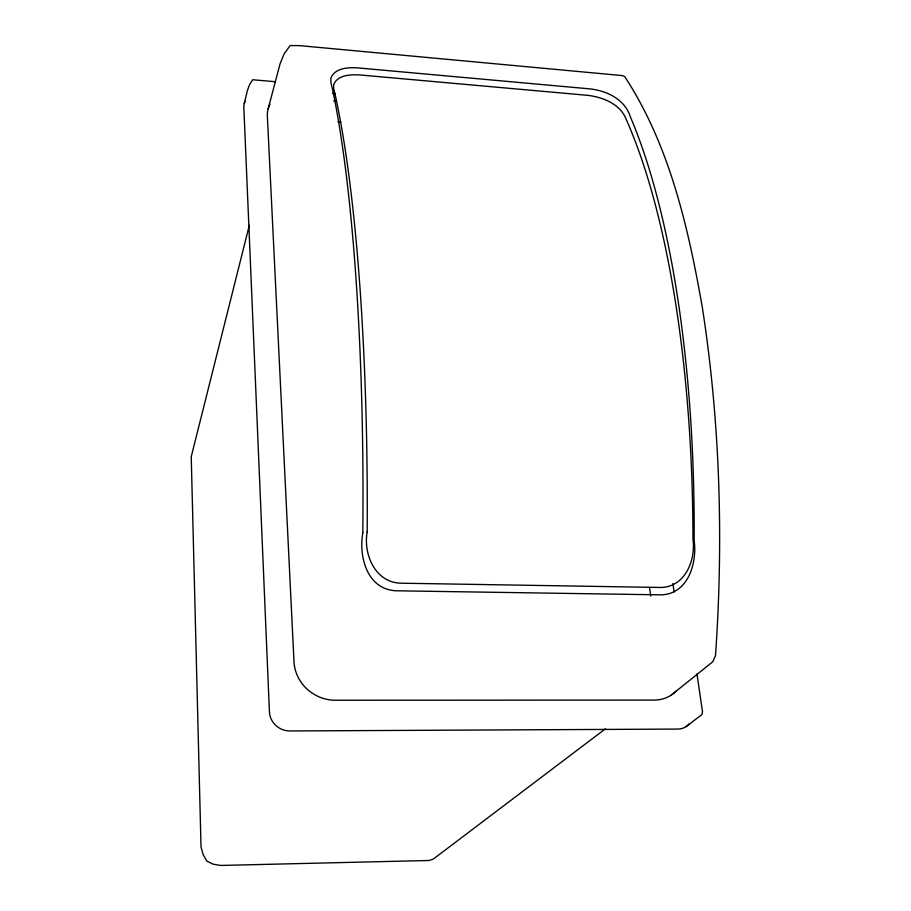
<?xml version="1.0" encoding="UTF-8"?>
<svg xmlns="http://www.w3.org/2000/svg" width="911" height="911" viewBox="0 0 911 911"><rect width="100%" height="100%" fill="white"/><g stroke="black" fill="none" stroke-linecap="round" stroke-linejoin="round"><path stroke-width="1.37" d="M244.25 103.535L247.439 90.417L249.603 84.621L252.7 79.747L275.361 81.728M249.318 225.29L191.23 456.753L201.024 846.9L203.119 854.586L206.865 861.123L213.163 864.175L220.485 865.45L429.195 860.485L433.431 858.982L605.371 728.857M268.164 108.773L280.019 64.009L284.073 53.954L290.131 45.55L299.662 45.63L622.372 75.602L624.707 76.581C669.631 145.259 688.158 227.101 702.244 306.848C720.134 422.032 723.585 539.244 715.511 655.453L712.823 661.716L671.191 695.15M686.154 726.591L701.823 714.623L702.529 711.947L696.972 673.924M337.97 121.835L340.805 122.074M333.642 100.905L336.478 101.144M332.435 93.366L335.271 93.617M672.876 583.495L674.094 591.934M649.554 587.572L650.716 596.01M245.15 101.337A17.058 13.608 18.9 0 0 243.829 107.099L269.428 711.844A19.746 18.801 31.8 0 0 289.857 730.952L677.784 729.073A19.029 16.466 50.1 0 0 689.342 723.698M269.975 104.264A34.766 27.774 20.4 0 0 267.356 116.084L294.002 661.773A39.742 37.135 32.8 0 0 335.385 700.24L654.041 700.081A38.49 33.377 47.2 0 0 676.053 691.198M367.19 531.808C363.125 554.15 375.15 582.448 400.646 583.188L660.68 587.47C684.787 587.31 695.856 560.447 692.964 539.551A546.509 168.182 -88.8 0 0 626.347 119.705C620.516 104.059 603.082 97.204 587.686 95.336L359.458 74.918C350.393 74.463 337.719 74.827 333.654 84.621L333.711 88.891L335.123 94.562A566.323 86.693 -89 0 1 367.19 531.808M362.806 532.798C358.535 556.951 367.224 589.77 396.57 590.795L660.828 594.849C687.942 594.45 697.325 563.123 694.148 540.622A544.937 168.114 -88.7 0 0 630.389 116.927C625.083 99.458 606.828 90.69 589.872 88.879L357.328 67.847C347.979 67.346 334.975 67.926 330.887 78.05L330.898 82.514L332.925 91.1A565.036 85.475 -89 0 1 362.806 532.798"/></g></svg>
